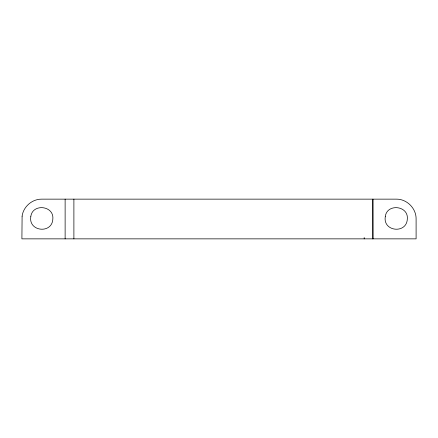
<?xml version="1.0" encoding="UTF-8"?>
<svg xmlns="http://www.w3.org/2000/svg" width="438" height="438" viewBox="0 0 438 438"><rect width="100%" height="100%" fill="white"/><g stroke="black" fill="none" stroke-linecap="round" stroke-linejoin="round"><path stroke-width="0.66" d="M372.946 238.858L372.875 199.142L372.875 238.858M364.186 237.511L364.186 238.858M73.891 199.142L73.891 238.858M65.125 199.142L65.125 238.858M30.791 216.733C28.36 231.713 52.204 234.138 52.845 218.978C54.148 205.455 32.231 203.227 30.791 216.733M385.27 216.733C382.845 231.713 406.688 234.138 407.324 218.978C408.632 205.455 386.71 203.227 385.27 216.733M22.103 216.175L21.9 238.858L416.1 238.858L416.1 219C416.314 208.384 406.858 198.929 396.242 199.142L41.758 199.142C32.166 199 23.329 206.659 22.103 216.175"/></g></svg>
